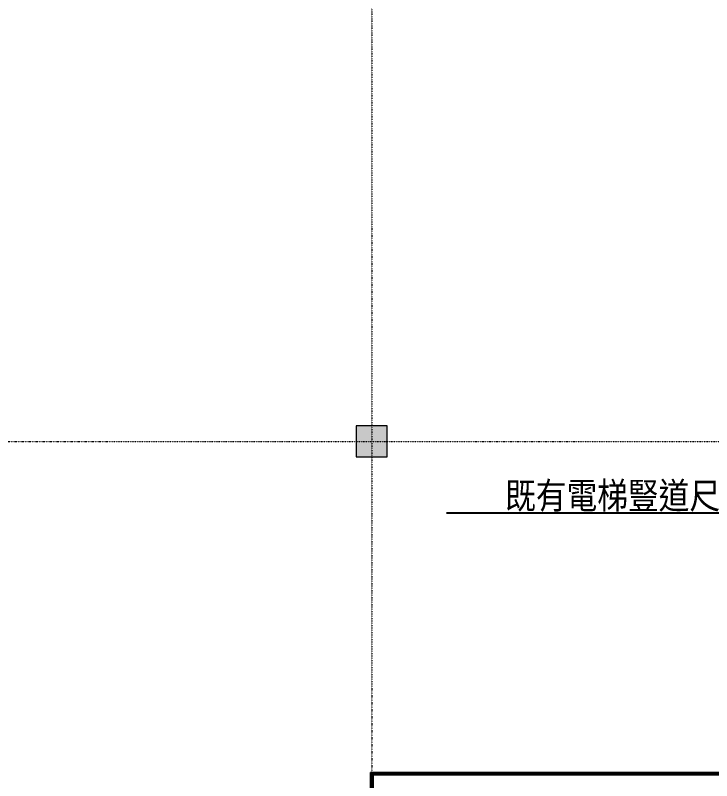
# Model space of a CAD drawing. Extents: x -32000 to 290600, y -29000 to 131250.
# Drawn here: x 218750 to 234479, y 37337 to 54625 of the extents above; entities that cross this region are included whole.
import ezdxf

# ---------------------------------------------------------------- set-up
doc = ezdxf.new("R2010")
doc.units = 0
doc.header["$LTSCALE"] = 10
doc.linetypes.add('H12PL2$0$JJP_三點線', pattern=[0.9, 0.3, -0.15, 0, -0.15, 0, -0.15, 0, -0.15])
doc.linetypes.add('XFM7P20ICA$0$H12PL2$0$JJP_三點線', pattern=[0.9, 0.3, -0.15, 0, -0.15, 0, -0.15, 0, -0.15])
for name, color, linetype in [('H12PL2$0$S-COL', 252, 'Continuous'), ('H12PL2$0$S-GRID', 252, 'Continuous'), ('XFDP20$0$A-W-P3_(8K)', 2, 'Continuous'), ('XFM7P20ICA$0$H12PL2$0$A-TEXT-修改說明', 252, 'Continuous'), ('XFM7P20ICA$0$H12PL2$0$Hattch', 252, 'Continuous'), ('XFM7P20ICA$0$H12PL2$0$S-COL', 252, 'Continuous'), ('XFM7P20ICA$0$H12PL2$0$S-GRID', 252, 'Continuous'), ('XFM7P20ICA$0$XFDP20$0$A-W-P3_(8K)', 2, 'Continuous')]:
    doc.layers.add(name, color=color, linetype=linetype)
doc.styles.add('XFM7P20ICA$0$H12PL2$0$dim-txt', font='isocp.shx', dxfattribs={"width": 0.7, "bigfont": 'chineset.shx'})
doc.styles.add('XFM7P20ICA$0$H12PL2$0$Standard', font='isocp.shx', dxfattribs={"bigfont": 'chineset.shx'})
doc.dimstyles.new('XFM7P20ICA$0$H12PL2$0$ARCH-dim-200MM', dxfattribs={"dimscale": 200, "dimtxt": 0.3, "dimasz": 0.1, "dimexe": 0.1, "dimexo": 0.1, "dimgap": 0.05, "dimtad": 1, "dimdec": 0, "dimlfac": 10, "dimrnd": 0.5, "dimdsep": 46, "dimtxsty": 'XFM7P20ICA$0$H12PL2$0$dim-txt', "dimblk": 'XFM7P20ICA$0$H12PL2$0$_Dot', "dimcen": 2, "dimclrd": 256, "dimclre": 256, "dimclrt": 256, "dimadec": 0, "dimazin": 0, "dimtfac": 1, "dimtix": 1, "dimtmove": 2, "dimatfit": 3, "dimldrblk": 'XFM7P20ICA$0$H12PL2$0$_OBLIQUE', "dimfxl": 1, "dimtvp": 1, "dimtolj": 1, "dimarcsym": 0})

# ---------------------------------------------------------------- blocks, each defined once
blk = doc.blocks.new('XFDP20')
at = {"layer": 'XFDP20$0$A-W-P3_(8K)', "ltscale": 0.5}
for p, q in [((226775, 37525), (226775, 30350)), ((226775, 37525), (239940, 37525)), ((226825, 37475), (226825, 30350)), ((226825, 37475), (239940, 37475))]:
    blk.add_line(p, q, dxfattribs=at)
blk = doc.blocks.new('H12PL2')
at = {"layer": 'H12PL2$0$S-COL', "lineweight": 0, "flags": 128}
blk.add_lwpolyline([(226450, 44650), (227150, 44650), (227150, 45350), (226450, 45350)], close=True, dxfattribs=at)
at = {"layer": 'H12PL2$0$S-GRID', "linetype": 'H12PL2$0$JJP_三點線', "lineweight": 0}
for p, q in [((226800, 128250), (226800, -28000)), ((-29000, 45000), (289600, 45000))]:
    blk.add_line(p, q, dxfattribs=at)
blk.add_blockref('XFDP20', (0, 0))
blk = doc.blocks.new('XFM7P20ICA$0$H12PL2$0$_Dot')
blk = doc.blocks.new('XFM7P20ICA$0$H12PL2$0$_OBLIQUE')
at = {"color": 0, "linetype": 'ByBlock', "lineweight": -2}
blk.add_line((-0.5, -0.5), (0.5, 0.5), dxfattribs=at)
blk = doc.blocks.new('XFM7P20ICA$0$XFDP20')
at = {"layer": 'XFM7P20ICA$0$XFDP20$0$A-W-P3_(8K)', "ltscale": 0.5}
for p, q in [((226775, 37525), (226775, 30350)), ((226775, 37525), (239940, 37525)), ((226825, 37475), (226825, 30350)), ((226825, 37475), (239940, 37475))]:
    blk.add_line(p, q, dxfattribs=at)
blk = doc.blocks.new('XFM7P20ICA$0$H12PL2')
at = {"layer": 'XFM7P20ICA$0$H12PL2$0$Hattch', "linetype": 'Continuous', "lineweight": 0}
blk.add_hatch(color=256, dxfattribs=at).paths.add_polyline_path([(226450, 44650), (227150, 44650), (227150, 45350), (226450, 45350)])
at = {"layer": 'XFM7P20ICA$0$H12PL2$0$S-COL', "lineweight": 0, "flags": 128}
blk.add_lwpolyline([(226450, 44650), (227150, 44650), (227150, 45350), (226450, 45350)], close=True, dxfattribs=at)
at = {"layer": 'XFM7P20ICA$0$H12PL2$0$S-GRID', "linetype": 'XFM7P20ICA$0$H12PL2$0$JJP_三點線', "lineweight": 0}
for p, q in [((226800, 128250), (226800, -28000)), ((-29000, 45000), (289600, 45000))]:
    blk.add_line(p, q, dxfattribs=at)
blk.add_blockref('XFM7P20ICA$0$XFDP20', (0, 0))
at = {"layer": 'XFM7P20ICA$0$H12PL2$0$A-TEXT-修改說明', "linetype": 'Continuous', "lineweight": 0, "insert": (229812.69, 43742.35), "char_height": 598.4677, "attachment_point": 4, "style": 'XFM7P20ICA$0$H12PL2$0$Standard'}
blk.add_mtext('\\A1;{\\fMicrosoft JhengHei|b0|i0|c136|p34;\\W0.85;既有電梯豎道尺寸調整}', dxfattribs=at)
at = {"layer": 'XFM7P20ICA$0$H12PL2$0$A-TEXT-修改說明', "lineweight": 0, "annotation_type": 0, "has_hookline": 1, "hookline_direction": 1, "text_width": 6619.31}
blk.add_leader([(239250, 45350), (237666.55, 43742.35), (235118.14, 43382.11)], dimstyle='XFM7P20ICA$0$H12PL2$0$ARCH-dim-200MM', dxfattribs=at)
blk = doc.blocks.new('XFM7P20ICA')
blk.add_blockref('XFM7P20ICA$0$H12PL2', (0, 0))

msp = doc.modelspace()

# ---------------------------------------------------------------- block references
for name in ['H12PL2', 'XFM7P20ICA']:
    msp.add_blockref(name, (0, 0))

doc.saveas('drawing.dxf')
